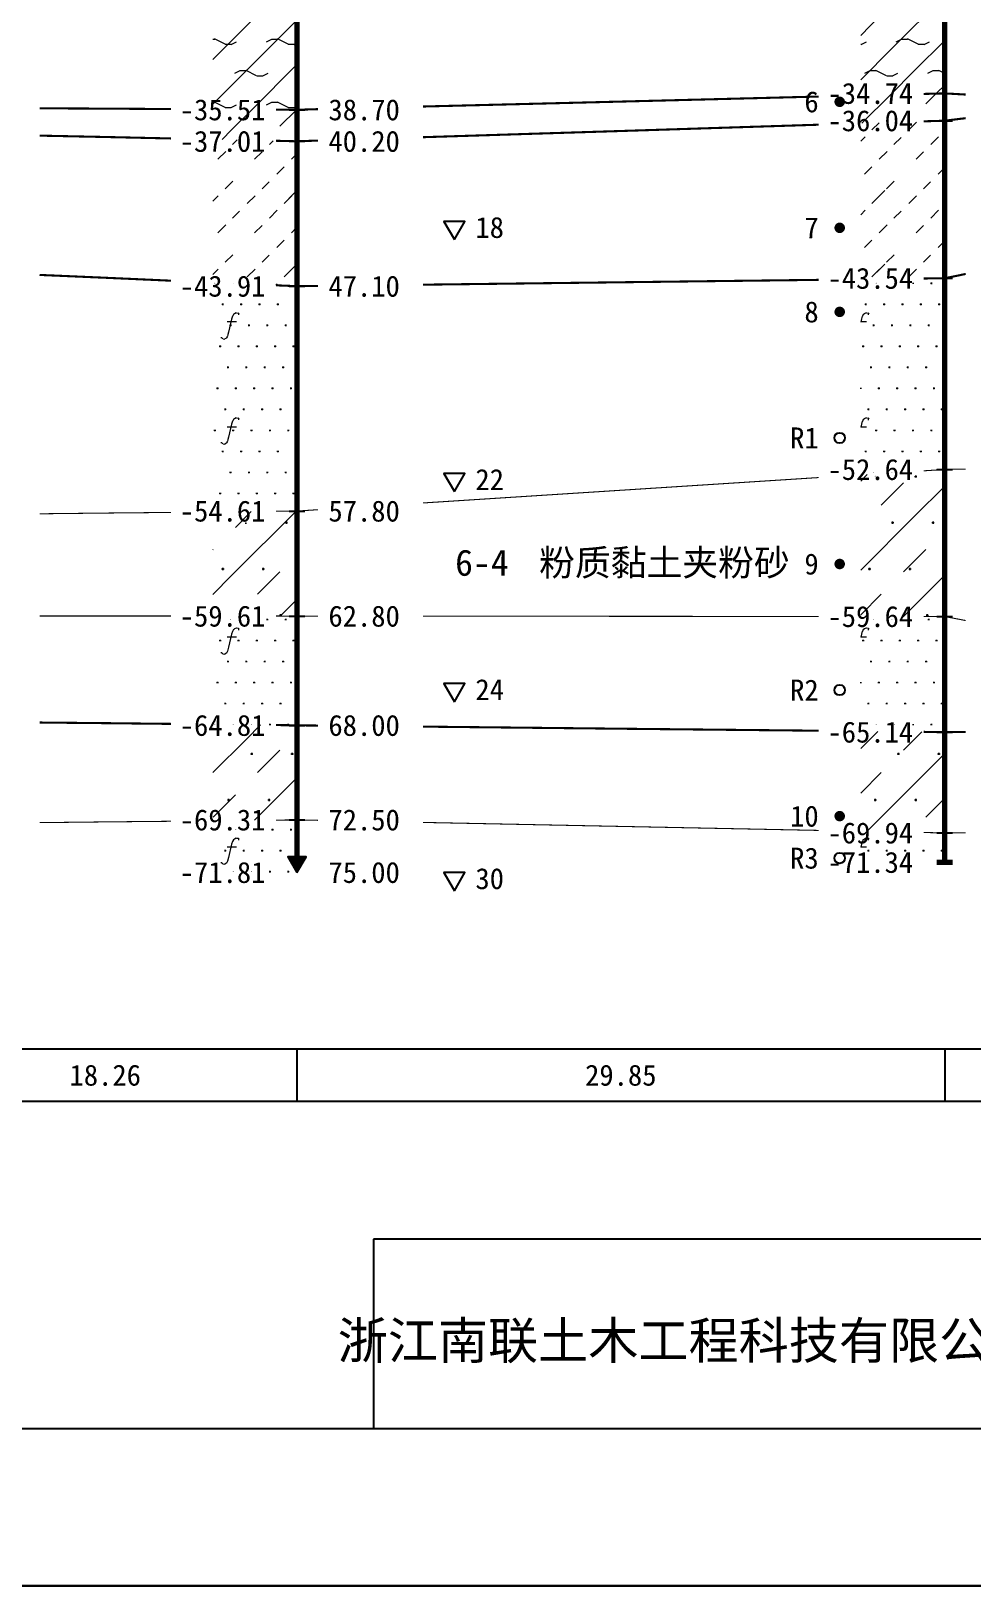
# Model space of a CAD drawing. Extents: x -37 to 3540, y -1485 to 297.
# Drawn here: x 245.8 to 335.5, y -594 to -446 of the extents above; entities that cross this region are included whole.
import ezdxf
from ezdxf.enums import TextEntityAlignment as Align

# ---------------------------------------------------------------- set-up
doc = ezdxf.new("R2010")
doc.units = 0
doc.layers.get('0').update_dxf_attribs({"linetype": 'CONTINUOUS'})
for name, color, linetype in [('CURVE', 200, 'CONTINUOUS'), ('FRAME', 7, 'CONTINUOUS'), ('HOLE', 41, 'CONTINUOUS'), ('RULER', 7, 'CONTINUOUS'), ('SAMPLE', 1, 'CONTINUOUS'), ('STRATUM', 241, 'CONTINUOUS')]:
    doc.layers.add(name, color=color, linetype=linetype)
doc.layers.add('HATCH', color=7, linetype='CONTINUOUS', lineweight=13)
doc.styles.add('ST', font='')
doc.styles.get('ST').set_extended_font_data('SimSun')
pattern_1 = [(45, (134.838, -594), (-2.12132, 2.12132), [10, 0]), (26.565, (135.912, -594.2536), (5.999823, 5.999812), [0.567, -12.849]), (0, (135.345, -594.2536), (0, 6), [0.567, -5.433]), (26.565, (133.2567, -594), (5.999823, 5.999812), [0.567, -12.849]), (0, (133.764, -593.7464), (0, 6), [0.567, -5.433]), (153.435, (135.345, -594.2536), (-5.999818, -5e-06), [1.134, -12.2826]), (26.565, (138.912, -591.2536), (5.999823, 5.999812), [0.567, -12.849]), (0, (138.345, -591.2536), (0, 6), [0.567, -5.433]), (26.565, (136.2567, -591), (5.999823, 5.999812), [0.567, -12.849]), (0, (136.764, -590.7464), (0, 6), [0.567, -5.433]), (153.435, (138.345, -591.2536), (-5.999818, -5e-06), [1.134, -12.2826])]
pattern_2 = [(45, (134.838, -594), (-4.24264, 4.24264), [10, 0]), (45, (135.899, -597.182), (-2.12132, 6.36396), [3, -3])]
pattern_3 = [(45, (134.838, -594), (-6e-07, 6.99998), [0.9473, -8.9522]), (45, (136.238, -592.6), (-6e-07, 6.99998), [0.9869, -8.9126]), (45, (137.638, -591.2), (-6e-07, 6.99998), [1.06018, -8.83931]), (45, (139.038, -589.8), (-6e-07, 6.99998), [0.94918, -8.95032]), (45, (140.438, -588.4), (-6e-07, 6.99998), [1.0365, -8.863]), (45, (138.338, -594), (-6e-07, 6.99998), [1.01335, -8.88615]), (45, (139.738, -592.6), (-6e-07, 6.99998), [1.07896, -12.12037]), (45, (141.138, -591.2), (-6e-07, 6.99998), [0.99882, -8.90067]), (45, (135.538, -589.8), (-4e-07, 6.99998), [1.05533, -8.84416]), (45, (136.938, -588.4), (-4e-07, 6.99998), [1.0365, -8.863])]
pattern_4 = [(82.875, (134.0034, -595.206), (0.000369, 10.0001764), [0.0893, -80.5337]), (143.13, (134.1044, -595.2818), (-29.999964, 20.000054), [0.12627, -49.87373]), (172.875, (134.2816, -595.304), (-70.0002457, 9.9996603), [0.17857, -80.44443]), (206.565, (134.46, -595.2147), (-9.999705, -9.99969), [0.19954, -22.16046]), (243.435, (134.5493, -595.0363), (9e-06, -9.9997), [0.19954, -22.16146]), (255.964, (134.6386, -594.679), (-0.0002, -9.999501), [0.36813, -40.86287]), (255.964, (134.9486, -593.439), (-0.0002, -9.999501), [1.27838, -39.95262]), (255.964, (135.017, -593.165), (-0.0002, -9.999501), [0.28235, -40.94865]), (216.87, (135.2073, -592.9108), (-9.999982, -10.000018), [0.12627, -49.87373]), (243.435, (135.1063, -592.9865), (9e-06, -9.9997), [0.19954, -22.16146]), (206.565, (135.386, -592.8215), (-9.999705, -9.99969), [0.19954, -22.16046]), (172.875, (135.563, -592.8437), (-70.0002457, 9.99966), [0.17857, -80.44443]), (143.13, (135.664, -592.9194), (-29.999964, 20.000054), [0.12627, -49.87373]), (82.875, (135.6529, -593.008), (0.000369, 10.0001764), [0.0893, -80.5337]), (0, (134.508, -593.66), (0, 10), [0.89286, -9.10714]), (0, (134.863, -594), (1, 2), [0, -1.75]), (0, (134.838, -593.975), (1, 2), [0, -1.75]), (0, (134.838, -594), (1, 2), [0, -1.75]), (0, (134.813, -594), (1, 2), [0, -1.75]), (0, (134.838, -594.025), (1, 2), [0, -1.75])]
pattern_5 = [(82.875, (133.0018, -596.6533), (0.000812, 22.000388), [0.1964, -177.1742]), (143.13, (133.224, -596.82), (-65.99992, 44.00012), [0.2778, -109.7222]), (172.875, (133.614, -596.8687), (-154.00054, 21.999253), [0.3929, -176.9777]), (206.565, (134.007, -596.672), (-21.99935, -21.9993), [0.439, -48.753]), (243.435, (134.203, -596.28), (2e-05, -21.99933), [0.439, -48.7552]), (255.964, (134.399, -595.494), (-0.00044, -21.9989), [0.8099, -89.8983]), (255.964, (135.0813, -592.7656), (-0.00044, -21.9989), [2.8124, -87.8958]), (255.964, (135.232, -592.163), (-0.00044, -21.9989), [0.6212, -90.087]), (216.87, (135.6506, -591.6037), (-21.99996, -22.00004), [0.2778, -109.7222]), (243.435, (135.428, -591.77), (2e-05, -21.99933), [0.439, -48.7552]), (206.565, (136.043, -591.407), (-21.99935, -21.9993), [0.439, -48.753]), (172.875, (136.433, -591.456), (-154.00054, 21.999253), [0.3929, -176.9777]), (143.13, (136.6553, -591.6228), (-65.99992, 44.00012), [0.2778, -109.7222]), (82.875, (136.631, -591.8177), (0.000812, 22.000388), [0.1964, -177.1742]), (0, (134.113, -593.252), (0, 22), [1.9643, -20.0357]), (0, (134.893, -594), (2.2, 4.4), [0, -3.85]), (0, (134.838, -593.945), (2.2, 4.4), [0, -3.85]), (0, (134.838, -594), (2.2, 4.4), [0, -3.85]), (0, (134.783, -594), (2.2, 4.4), [0, -3.85]), (0, (134.838, -594.055), (2.2, 4.4), [0, -3.85])]

# ---------------------------------------------------------------- blocks, each defined once
blk = doc.blocks.new('图签_A3长')
for p, q in [((0, 18), (-380, 18)), ((-380, 18), (-380, 0)), ((-380, 0), (0, 0))]:
    blk.add_line(p, q)
at = {"style": 'ST'}
for tag, p in [('01＿单位名称', (-349.98, 8.36)), ('02＿工程名称', (-271.3, 5.16)), ('04＿工程编号', (-176.51, 4.65)), ('05＿日期', (-35.59, 4.65)), ('06＿图号', (-11.16, 4.91))]:
    blk.add_attdef(tag, text='', height=3.5, dxfattribs=at).set_placement(p, align=Align.MIDDLE_CENTER)
at = {"style": 'ST', "width": 0.85}
blk.add_attdef('03＿图件名称', text='', height=3, dxfattribs=at).set_placement((-205.49, 5.05), align=Align.MIDDLE_CENTER)
blk = doc.blocks.new('Trigon')
blk.add_hatch(color=256).paths.add_polyline_path([(-0.87, 1.5), (0, 0), (0.87, 1.5)])
blk.add_lwpolyline([(0, 0), (0.87, 1.5), (-0.87, 1.5)], close=True)
blk = doc.blocks.new('SampleSoilUndisturbed')
at = {"const_width": 0.5}
blk.add_lwpolyline([(-0.25, 0, 1), (0.25, 0, 1)], format="xyb", close=True, dxfattribs=at)
blk = doc.blocks.new('SampleSoilDisturbed')
blk.add_circle((0, 0), 0.5)
blk = doc.blocks.new('TrigonHollow')
blk.add_lwpolyline([(0, -1.15), (1, 0.58), (-1, 0.58)], close=True)

msp = doc.modelspace()

# ---------------------------------------------------------------- hatches: boundary and pattern name
at = {"layer": 'HATCH'}
h = msp.add_hatch(dxfattribs=at)
h.set_pattern_fill('YNNT', color=251, style=0)
h.set_pattern_definition(pattern_1)
h.paths.add_polyline_path([(332.87, -436.32), (324.87, -436.94), (324.87, -452.12), (332.87, -451.92)])
h.paths.add_polyline_path([(320.8, -453.41), (330.36, -453.41), (330.36, -450.47), (320.8, -450.47)], flags=9)
h.paths.add_polyline_path([(320.8, -437.81), (330.36, -437.81), (330.36, -434.87), (320.8, -434.87)], flags=9)
h = msp.add_hatch(dxfattribs=at)
h.set_pattern_fill('YNNT', color=251, style=0)
h.set_pattern_definition(pattern_1)
h.paths.add_polyline_path([(271.17, -441.07), (263.17, -440.33), (263.17, -453.43), (271.17, -453.48)])
h.paths.add_polyline_path([(259.1, -454.96), (268.65, -454.96), (268.65, -452.03), (259.1, -452.03)], flags=9)
h.paths.add_polyline_path([(259.1, -442.56), (268.65, -442.56), (268.65, -439.63), (259.1, -439.63)], flags=9)
h = msp.add_hatch(dxfattribs=at)
h.set_pattern_fill('FZNT', color=32, style=0)
h.set_pattern_definition(pattern_2)
h.paths.add_polyline_path([(332.87, -451.92), (324.87, -452.12), (324.87, -454.77), (332.87, -454.52)])
h.paths.add_polyline_path([(320.8, -456.01), (330.36, -456.01), (330.36, -453.07), (320.8, -453.07)], flags=9)
h.paths.add_polyline_path([(320.8, -453.41), (330.36, -453.41), (330.36, -450.47), (320.8, -450.47)], flags=9)
h = msp.add_hatch(dxfattribs=at)
h.set_pattern_fill('FZNT', color=32, style=0)
h.set_pattern_definition(pattern_2)
h.paths.add_polyline_path([(271.17, -453.48), (263.17, -453.43), (263.17, -456.3), (271.17, -456.48)])
h.paths.add_polyline_path([(259.1, -457.96), (268.65, -457.96), (268.65, -455.03), (259.1, -455.03)], flags=9)
h.paths.add_polyline_path([(259.1, -454.96), (268.65, -454.96), (268.65, -452.03), (259.1, -452.03)], flags=9)
h = msp.add_hatch(dxfattribs=at)
h.set_pattern_fill('NZFT', color=52, style=0)
h.set_pattern_definition(pattern_3)
h.paths.add_polyline_path([(332.87, -454.52), (324.87, -454.77), (324.87, -469.62), (332.87, -469.52)])
h.paths.add_polyline_path([(320.8, -471.01), (330.36, -471.01), (330.36, -468.07), (320.8, -468.07)], flags=9)
h.paths.add_polyline_path([(320.8, -456.01), (330.36, -456.01), (330.36, -453.07), (320.8, -453.07)], flags=9)
h = msp.add_hatch(dxfattribs=at)
h.set_pattern_fill('NZFT', color=52, style=0)
h.set_pattern_definition(pattern_3)
h.paths.add_polyline_path([(271.17, -456.48), (263.17, -456.3), (263.17, -469.92), (271.17, -470.27)])
h.paths.add_polyline_path([(259.1, -471.76), (268.65, -471.76), (268.65, -468.83), (259.1, -468.83)], flags=9)
h.paths.add_polyline_path([(259.1, -457.96), (268.65, -457.96), (268.65, -455.03), (259.1, -455.03)], flags=9)
h = msp.add_hatch(dxfattribs=at)
h.set_pattern_fill('FS', color=142, style=0)
h.set_pattern_definition(pattern_4)
h.paths.add_polyline_path([(271.17, -470.27), (263.17, -469.92), (263.17, -491.76), (271.17, -491.68)])
h.paths.add_polyline_path([(259.1, -493.16), (268.65, -493.16), (268.65, -490.23), (259.1, -490.23)], flags=9)
h.paths.add_polyline_path([(259.1, -471.76), (268.65, -471.76), (268.65, -468.83), (259.1, -468.83)], flags=9)
h = msp.add_hatch(dxfattribs=at)
h.set_pattern_fill('FS', color=142, style=0)
h.set_pattern_definition(pattern_4)
h.paths.add_polyline_path([(332.87, -469.52), (324.87, -469.62), (324.87, -488.23), (332.87, -487.72)])
h.paths.add_polyline_path([(320.8, -489.21), (330.36, -489.21), (330.36, -486.27), (320.8, -486.27)], flags=9)
h.paths.add_polyline_path([(320.8, -471.01), (330.36, -471.01), (330.36, -468.07), (320.8, -468.07)], flags=9)
h = msp.add_hatch(dxfattribs=at)
h.set_pattern_fill('FZNT', color=32, style=0)
h.set_pattern_definition(pattern_2)
h.paths.add_polyline_path([(332.87, -487.72), (324.87, -488.23), (324.87, -501.71), (332.87, -501.72)])
h.paths.add_polyline_path([(320.8, -503.21), (330.36, -503.21), (330.36, -500.27), (320.8, -500.27)], flags=9)
h.paths.add_polyline_path([(320.8, -489.21), (330.36, -489.21), (330.36, -486.27), (320.8, -486.27)], flags=9)
h = msp.add_hatch(dxfattribs=at)
h.set_pattern_fill('FS', color=32, scale=2.2, style=0)
h.set_pattern_definition(pattern_5)
h.paths.add_polyline_path([(332.87, -487.72), (324.87, -488.23), (324.87, -501.71), (332.87, -501.72)])
h.paths.add_polyline_path([(320.8, -503.21), (330.36, -503.21), (330.36, -500.27), (320.8, -500.27)], flags=9)
h.paths.add_polyline_path([(320.8, -489.21), (330.36, -489.21), (330.36, -486.27), (320.8, -486.27)], flags=9)
h = msp.add_hatch(dxfattribs=at)
h.set_pattern_fill('FZNT', color=32, style=0)
h.set_pattern_definition(pattern_2)
h.paths.add_polyline_path([(271.17, -491.68), (263.17, -491.76), (263.17, -501.67), (271.17, -501.68)])
h.paths.add_polyline_path([(250.34, -499.26), (277.02, -499.26), (277.02, -494.32), (250.34, -494.32)], flags=9)
h.paths.add_polyline_path([(259.1, -503.16), (268.65, -503.16), (268.65, -500.23), (259.1, -500.23)], flags=9)
h.paths.add_polyline_path([(259.1, -493.16), (268.65, -493.16), (268.65, -490.23), (259.1, -490.23)], flags=9)
h = msp.add_hatch(dxfattribs=at)
h.set_pattern_fill('FS', color=32, scale=2.2, style=0)
h.set_pattern_definition(pattern_5)
h.paths.add_polyline_path([(271.17, -491.68), (263.17, -491.76), (263.17, -501.67), (271.17, -501.68)])
h.paths.add_polyline_path([(250.34, -499.26), (277.02, -499.26), (277.02, -494.32), (250.34, -494.32)], flags=9)
h.paths.add_polyline_path([(259.1, -503.16), (268.65, -503.16), (268.65, -500.23), (259.1, -500.23)], flags=9)
h.paths.add_polyline_path([(259.1, -493.16), (268.65, -493.16), (268.65, -490.23), (259.1, -490.23)], flags=9)
h = msp.add_hatch(dxfattribs=at)
h.set_pattern_fill('FS', color=142, style=0)
h.set_pattern_definition(pattern_4)
h.paths.add_polyline_path([(271.17, -501.68), (270.42, -501.68), (263.17, -501.67), (263.17, -511.99), (271.17, -512.08)])
h.paths.add_polyline_path([(259.1, -513.56), (268.65, -513.56), (268.65, -510.63), (259.1, -510.63)], flags=9)
h.paths.add_polyline_path([(259.1, -503.16), (268.65, -503.16), (268.65, -500.23), (259.1, -500.23)], flags=9)
h = msp.add_hatch(dxfattribs=at)
h.set_pattern_fill('FS', color=142, style=0)
h.set_pattern_definition(pattern_4)
h.paths.add_polyline_path([(332.87, -501.72), (332.12, -501.72), (324.87, -501.71), (324.87, -512.64), (332.87, -512.72)])
h.paths.add_polyline_path([(320.8, -514.21), (330.36, -514.21), (330.36, -511.27), (320.8, -511.27)], flags=9)
h.paths.add_polyline_path([(320.8, -503.21), (330.36, -503.21), (330.36, -500.27), (320.8, -500.27)], flags=9)
h = msp.add_hatch(dxfattribs=at)
h.set_pattern_fill('FZNT', color=32, style=0)
h.set_pattern_definition(pattern_2)
h.paths.add_polyline_path([(271.17, -512.08), (263.17, -511.99), (263.17, -521.16), (271.17, -521.08)])
h.paths.add_polyline_path([(259.1, -522.56), (268.65, -522.56), (268.65, -519.63), (259.1, -519.63)], flags=9)
h.paths.add_polyline_path([(259.1, -513.56), (268.65, -513.56), (268.65, -510.63), (259.1, -510.63)], flags=9)
h = msp.add_hatch(dxfattribs=at)
h.set_pattern_fill('FS', color=32, scale=2.2, style=0)
h.set_pattern_definition(pattern_5)
h.paths.add_polyline_path([(271.17, -512.08), (263.17, -511.99), (263.17, -521.16), (271.17, -521.08)])
h.paths.add_polyline_path([(259.1, -522.56), (268.65, -522.56), (268.65, -519.63), (259.1, -519.63)], flags=9)
h.paths.add_polyline_path([(259.1, -513.56), (268.65, -513.56), (268.65, -510.63), (259.1, -510.63)], flags=9)
h = msp.add_hatch(dxfattribs=at)
h.set_pattern_fill('FZNT', color=32, style=0)
h.set_pattern_definition(pattern_2)
h.paths.add_polyline_path([(332.87, -512.72), (324.87, -512.64), (324.87, -522.16), (332.87, -522.32)])
h.paths.add_polyline_path([(320.8, -523.81), (330.36, -523.81), (330.36, -520.87), (320.8, -520.87)], flags=9)
h.paths.add_polyline_path([(320.8, -514.21), (330.36, -514.21), (330.36, -511.27), (320.8, -511.27)], flags=9)
h = msp.add_hatch(dxfattribs=at)
h.set_pattern_fill('FS', color=32, scale=2.2, style=0)
h.set_pattern_definition(pattern_5)
h.paths.add_polyline_path([(332.87, -512.72), (324.87, -512.64), (324.87, -522.16), (332.87, -522.32)])
h.paths.add_polyline_path([(320.8, -523.81), (330.36, -523.81), (330.36, -520.87), (320.8, -520.87)], flags=9)
h.paths.add_polyline_path([(320.8, -514.21), (330.36, -514.21), (330.36, -511.27), (320.8, -511.27)], flags=9)
h = msp.add_hatch(dxfattribs=at)
h.set_pattern_fill('FS', color=142, style=0)
h.set_pattern_definition(pattern_4)
h.paths.add_polyline_path([(271.17, -521.08), (263.17, -521.16), (263.17, -526.08), (271.17, -526.08), (270.3, -524.58), (271.17, -524.58)])
h.paths.add_polyline_path([(259.1, -527.56), (268.65, -527.56), (268.65, -524.63), (259.1, -524.63)], flags=9)
h.paths.add_polyline_path([(259.1, -522.56), (268.65, -522.56), (268.65, -519.63), (259.1, -519.63)], flags=9)
h = msp.add_hatch(dxfattribs=at)
h.set_pattern_fill('FS', color=142, style=0)
h.set_pattern_definition(pattern_4)
h.paths.add_polyline_path([(332.87, -522.32), (324.87, -522.16), (324.87, -525.12), (332.87, -525.12)])
h.paths.add_polyline_path([(320.8, -526.61), (330.36, -526.61), (330.36, -523.67), (320.8, -523.67)], flags=9)
h.paths.add_polyline_path([(320.8, -523.81), (330.36, -523.81), (330.36, -520.87), (320.8, -520.87)], flags=9)

# ---------------------------------------------------------------- linework, layer by layer
at = {"layer": 'FRAME', "linetype": 'Continuous'}
msp.add_line((-17.39, -579), (534.84, -579), dxfattribs=at)
at = {"layer": 'FRAME', "color": 245, "linetype": 'Continuous'}
for p, q in [((-37.39, -594), (678.45, -594)), ((701.72, -594), (-37.39, -594))]:
    msp.add_line(p, q, dxfattribs=at)
at = {"layer": 'HOLE', "linetype": 'Continuous', "const_width": 0.5}
for points in [[(271.17, -376.07), (271.17, -524.78)], [(332.87, -375.12), (332.87, -525.12)], [(332.12, -525.12), (333.62, -525.12)]]:
    msp.add_lwpolyline(points, dxfattribs=at)
at = {"layer": 'HOLE', "linetype": 'Continuous'}
for points in [[(332.12, -451.92), (333.62, -451.92)], [(270.42, -453.48), (271.92, -453.48)], [(332.12, -454.52), (333.62, -454.52)], [(270.42, -456.48), (271.92, -456.48)], [(270.42, -470.27), (271.92, -470.27)], [(332.12, -469.52), (333.62, -469.52)], [(332.12, -487.72), (333.62, -487.72)], [(270.42, -491.68), (271.92, -491.68)], [(270.42, -501.68), (271.92, -501.68)], [(332.12, -501.72), (333.62, -501.72)], [(270.42, -512.08), (271.92, -512.08)], [(332.12, -512.72), (333.62, -512.72)], [(270.42, -521.08), (271.92, -521.08)], [(332.12, -522.32), (333.62, -522.32)]]:
    msp.add_lwpolyline(points, dxfattribs=at)
at = {"layer": 'RULER', "linetype": 'Continuous'}
for points in [[(234.65, -542.88), (271.17, -542.88), (271.17, -547.88), (234.65, -547.88)], [(271.17, -542.88), (332.87, -542.88), (332.87, -547.88), (271.17, -547.88)], [(332.87, -542.88), (361.97, -542.88), (361.97, -547.88), (332.87, -547.88)]]:
    msp.add_lwpolyline(points, dxfattribs=at)
at = {"layer": 'STRATUM', "linetype": 'Continuous'}
for points, const_width in [([(283.17, -453.17), (302.02, -452.7), (320.87, -452.22)], 0.2), ([(330.87, -451.97), (332.87, -451.92), (334.87, -452.03)], 0.2), ([(246.65, -453.34), (252.91, -453.37), (259.17, -453.41)], 0.2), ([(269.17, -453.46), (271.17, -453.48), (273.17, -453.42)], 0.2), ([(330.87, -454.58), (332.87, -454.52), (334.87, -454.28)], 0.2), ([(246.65, -455.94), (252.91, -456.07), (259.17, -456.21)], 0.2), ([(283.17, -456.09), (302.02, -455.5), (320.87, -454.9)], 0.2), ([(269.17, -456.43), (271.17, -456.48), (273.17, -456.41)], 0.2), ([(246.65, -469.2), (252.91, -469.47), (259.17, -469.75)], 0.2), ([(330.87, -469.54), (332.87, -469.52), (334.87, -469.11)], 0.2), ([(269.17, -470.19), (271.17, -470.27), (273.17, -470.25)], 0.2), ([(283.17, -470.13), (302.02, -469.9), (320.87, -469.67)], 0.2), ([(330.87, -487.85), (332.87, -487.72), (334.87, -487.68)], 0.1), ([(283.17, -490.91), (302.02, -489.7), (320.87, -488.49)], 0.1), ([(246.65, -491.94), (252.91, -491.87), (259.17, -491.81)], 0.1), ([(269.17, -491.7), (271.17, -491.68), (273.17, -491.55)], 0.1), ([(246.65, -501.67), (252.91, -501.67), (259.17, -501.67)], 0.1), ([(269.17, -501.67), (271.17, -501.68), (273.17, -501.68)], 0.1), ([(283.17, -501.68), (302.02, -501.7), (320.87, -501.71)], 0.1), ([(330.87, -501.72), (332.87, -501.72), (334.87, -502.1)], 0.1), ([(246.65, -511.81), (252.91, -511.87), (259.17, -511.94)], 0.2), ([(269.17, -512.05), (271.17, -512.08), (273.17, -512.1)], 0.2), ([(283.17, -512.2), (302.02, -512.4), (320.87, -512.59)], 0.2), ([(330.87, -512.7), (332.87, -512.72), (334.87, -512.72)], 0.2), ([(246.65, -521.34), (252.91, -521.27), (259.17, -521.21)], 0.1), ([(269.17, -521.1), (271.17, -521.08), (273.17, -521.12)], 0.1), ([(283.17, -521.32), (302.02, -521.7), (320.87, -522.08)], 0.1), ([(330.87, -522.28), (332.87, -522.32), (334.87, -522.32)], 0.1)]:
    msp.add_lwpolyline(points, dxfattribs=dict(at, const_width=const_width))

# ---------------------------------------------------------------- block references
at = {"layer": 'CURVE'}
for p in [(286.17, -464.68), (286.17, -488.68), (286.17, -508.68), (286.17, -526.67)]:
    msp.add_blockref('TrigonHollow', p, dxfattribs=at)
at = {"layer": 'FRAME'}
ref = msp.add_blockref('图签_A3长', (658.45, -579), dxfattribs=at)
ref.add_attrib('01＿单位名称', '浙江南联土木工程科技有限公司', dxfattribs={"layer": '0', "height": 3.5, "style": 'ST'}).set_placement((308.47, -570.64), align=Align.MIDDLE_CENTER)
at = {"layer": 'HOLE'}
msp.add_blockref('Trigon', (271.17, -526.08), dxfattribs=at)
at = {"layer": 'SAMPLE'}
for name, p in [('SampleSoilUndisturbed', (322.87, -452.72)), ('SampleSoilUndisturbed', (322.87, -464.72)), ('SampleSoilUndisturbed', (322.87, -472.72)), ('SampleSoilDisturbed', (322.87, -484.72)), ('SampleSoilUndisturbed', (322.87, -496.72)), ('SampleSoilDisturbed', (322.87, -508.72)), ('SampleSoilUndisturbed', (322.87, -520.72)), ('SampleSoilDisturbed', (322.87, -524.72))]:
    msp.add_blockref(name, p, dxfattribs=at)

# ---------------------------------------------------------------- texts
at = {"layer": 'CURVE', "style": 'ST'}
for s, p in [('18', (288.17, -464.68)), ('22', (288.17, -488.68)), ('24', (288.17, -508.68)), ('30', (288.17, -526.67))]:
    msp.add_text(s, height=2, dxfattribs=at).set_placement(p, align=Align.MIDDLE_LEFT)
at = {"layer": 'HOLE', "style": 'ST'}
for s, p in [('-34.74', (329.87, -451.92)), ('-35.51', (268.17, -453.48)), ('-36.04', (329.87, -454.52)), ('-37.01', (268.17, -456.48)), ('-43.54', (329.87, -469.52)), ('-43.91', (268.17, -470.27)), ('-52.64', (329.87, -487.72)), ('-54.61', (268.17, -491.68)), ('-59.61', (268.17, -501.68)), ('-59.64', (329.87, -501.72)), ('-64.81', (268.17, -512.08)), ('-65.14', (329.87, -512.72)), ('-69.31', (268.17, -521.08)), ('-69.94', (329.87, -522.32)), ('-71.81', (268.17, -526.08)), ('-71.34', (329.87, -525.12))]:
    msp.add_text(s, height=2, dxfattribs=at).set_placement(p, align=Align.MIDDLE_RIGHT)
for s, p in [('38.70', (274.17, -453.48)), ('40.20', (274.17, -456.48)), ('47.10', (274.17, -470.27)), ('57.80', (274.17, -491.68)), ('62.80', (274.17, -501.68)), ('68.00', (274.17, -512.08)), ('72.50', (274.17, -521.08)), ('75.00', (274.17, -526.08))]:
    msp.add_text(s, height=2, dxfattribs=at).set_placement(p, align=Align.MIDDLE_LEFT)
at = {"layer": 'RULER', "style": 'ST'}
for s, p in [('18.26', (252.91, -545.38)), ('29.85', (302.02, -545.38))]:
    msp.add_text(s, height=2, dxfattribs=at).set_placement(p, align=Align.MIDDLE_CENTER)
at = {"layer": 'SAMPLE', "style": 'ST'}
for s, p in [('6', (320.87, -452.72)), ('7', (320.87, -464.72)), ('8', (320.87, -472.72)), ('R1', (320.87, -484.72)), ('9', (320.87, -496.72)), ('R2', (320.87, -508.72)), ('10', (320.87, -520.72)), ('R3', (320.87, -524.72))]:
    msp.add_text(s, height=2, dxfattribs=at).set_placement(p, align=Align.MIDDLE_RIGHT)
at = {"layer": 'STRATUM', "style": 'ST'}
for s, p in [('6-4', (286.24, -496.59)), ('粉质黏土夹粉砂', (294.24, -496.59))]:
    msp.add_text(s, height=2.5, dxfattribs=at).set_placement(p, align=Align.MIDDLE_LEFT)

doc.saveas('drawing.dxf')
